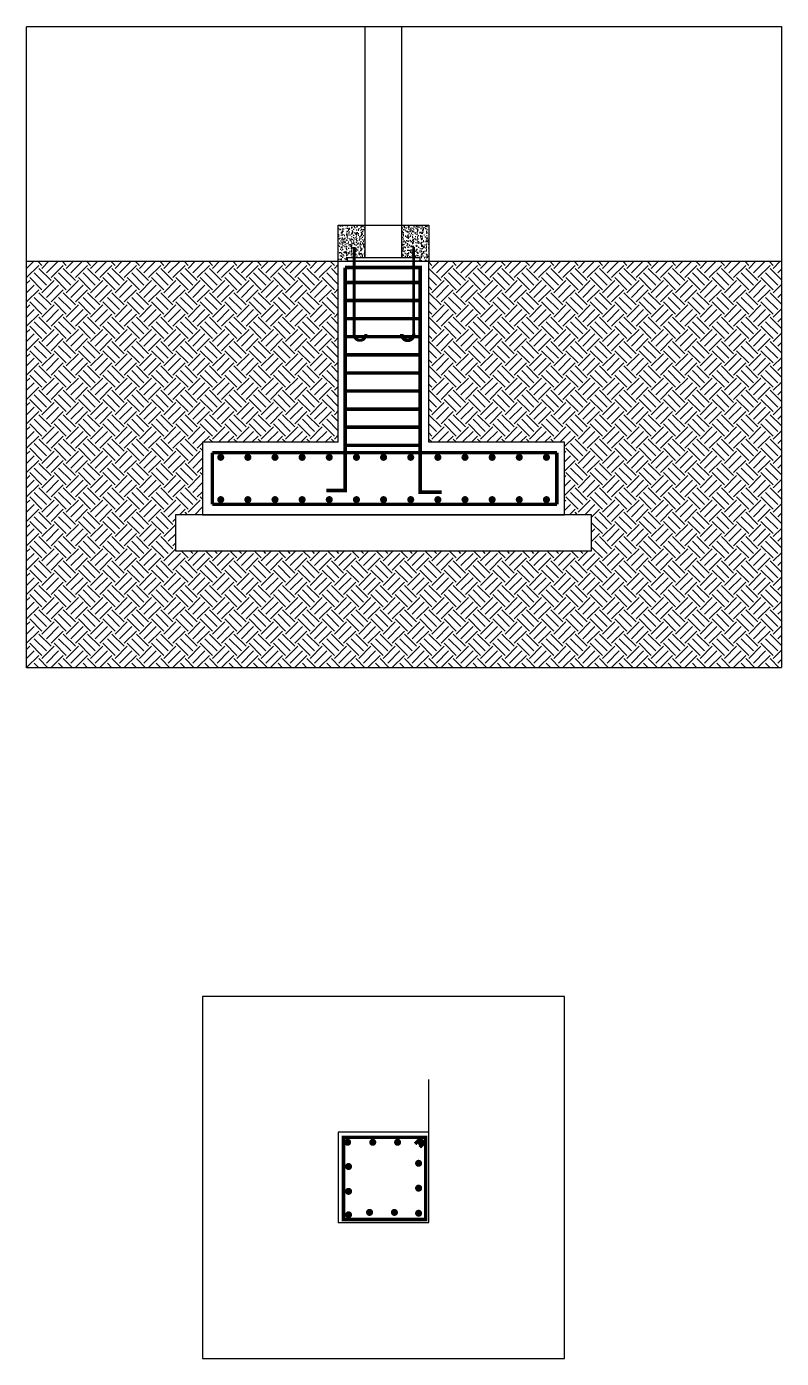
# Model space of a CAD drawing. Extents: x 28691 to 190833, y -3655 to 80068.
# Drawn here: x 28691 to 32861, y 27386 to 34743 of the extents above; entities that cross this region are included whole.
import ezdxf

# ---------------------------------------------------------------- set-up
doc = ezdxf.new("R2010")
doc.units = 0
doc.header["$LTSCALE"] = 10
doc.header["$MEASUREMENT"] = 0
doc.linetypes.add('DASH', pattern=[0.35, 0.25, -0.1])

msp = doc.modelspace()

# ---------------------------------------------------------------- hatches: boundary and pattern name
h = msp.add_hatch()
h.set_pattern_fill('AR-CONC', color=8, scale=20, style=0)
h.set_pattern_definition([(50, (28690.588, 31201.844), (36.43693, -3.18782), [3.81, -41.91]), (355, (28690.59, 31201.844), (-7.04857, 38.21133), [3.048, -33.528]), (100.451, (28693.625, 31201.58), (29.3885, 35.02334), [3.238, -35.618]), (46.1842, (28690.59, 31212.004), (54.2158, -8.40847), [5.715, -62.865]), (96.6356, (28695.106, 31211.303), (47.48085, 49.4851), [4.857, -53.427]), (351.184, (28690.59, 31212.004), (47.4809, 49.485), [4.572, -50.292]), (21, (28695.668, 31209.464), (30.32298, -20.4531), [3.81, -41.91]), (326, (28695.67, 31209.464), (12.3604, 36.8376), [3.048, -33.528]), (71.4514, (28698.195, 31207.76), (42.6833, 16.38457), [3.238, -35.618]), (37.5, (28690.588, 31201.844), (0.61772, 16.91101), [0, -33.1216, 0, -34.036, 0, -33.655]), (7.5, (28690.588, 31201.844), (13.36393, 20.03611), [0, -19.4056, 0, -32.3596, 0, -12.827]), (327.5, (28679.26, 31201.844), (27.11812, -1.14575), [0, -12.7, 0, -39.624, 0, -52.578]), (317.5, (28674.18, 31201.844), (29.62584, 5.0853), [0, -16.51, 0, -26.3144, 0, -37.338])])
h.paths.add_polyline_path([(30412.963, 33447.061), (30462.963, 33447.061), (30462.963, 33467.061), (30561.463, 33467.061), (30561.463, 33647.061), (30412.963, 33647.061)])
h.paths.add_polyline_path([(30764.463, 33467.061), (30862.963, 33467.061), (30862.963, 33447.061), (30912.963, 33447.061), (30912.963, 33647.061), (30764.463, 33647.061)])
h = msp.add_hatch()
h.set_pattern_fill('EARTH', color=8, scale=30, angle=45, style=0)
h.set_pattern_definition([(45, (28690.59, 31201.84), (1e-14, 134.7038), [95.25, -95.25]), (45, (28665.33, 31227.1), (1e-14, 134.7038), [95.25, -95.25]), (45, (28640.07, 31252.36), (1e-14, 134.7038), [95.25, -95.25]), (135, (28640.07, 31269.2), (-134.7038, 1e-14), [95.25, -95.25]), (135, (28665.33, 31294.45), (-134.7038, 1e-14), [95.25, -95.25]), (135, (28690.59, 31319.71), (-134.7038, 1e-14), [95.25, -95.25])])
h.paths.add_polyline_path([(32861.408, 33447.061), (30912.963, 33447.061), (30912.963, 32447.061), (31662.963, 32447.061), (31662.963, 32047.061), (31812.963, 32047.061), (31812.963, 31847.061), (29512.963, 31847.061), (29512.963, 32047.061), (29662.963, 32047.061), (29662.963, 32447.061), (30412.963, 32447.061), (30412.963, 33447.061), (28690.588, 33447.061), (28690.588, 31201.844), (32861.408, 31201.844)])

# ---------------------------------------------------------------- linework, layer by layer
at = {"color": 3}
msp.add_line((30912.963, 28635.812), (30912.963, 28926.691), dxfattribs=at)
at = {"color": 1, "linetype": 'DASH'}
msp.add_lwpolyline([(28690.588, 34743.485), (32861.408, 34743.485), (32861.408, 31201.844), (28690.588, 31201.844)], close=True, dxfattribs=at)
at = {"color": 6}
for points in [[(30561.463, 33467.061), (30561.463, 34743.485)], [(30764.463, 33467.061), (30764.463, 34743.485)]]:
    msp.add_lwpolyline(points, dxfattribs=at)
at = {"color": 4}
for points in [[(30412.963, 33447.061), (30412.963, 33647.061), (30912.963, 33647.061), (30912.963, 33447.061)], [(28690.588, 33447.061), (30412.963, 33447.061)], [(30412.963, 32447.061), (30412.963, 33447.061)], [(30412.963, 33447.061), (30912.963, 33447.061)], [(30912.963, 32447.061), (30912.963, 33447.061)], [(30912.963, 33447.061), (32861.408, 33447.061)], [(29662.963, 32047.061), (31662.963, 32047.061), (31662.963, 32447.061), (30912.963, 32447.061)], [(30412.963, 32447.061), (29662.963, 32447.061), (29662.963, 32047.061)], [(31812.963, 32047.061), (29512.963, 32047.061), (29512.963, 31847.061), (31812.963, 31847.061), (31812.963, 31847.061), (31812.963, 32047.061)]]:
    msp.add_lwpolyline(points, dxfattribs=at)
at = {"color": 6}
for points, const_width in [([(30500.224, 33526.317), (30500.224, 33447.061), (30500.224, 33047.061)], 16), ([(30829.229, 33526.317), (30829.229, 33447.061), (30829.229, 33047.061)], 16), ([(30450.588, 33412.449), (30450.588, 32180.221), (30346.96, 32180.221)], 19.462), ([(30450.588, 33412.449), (30864.874, 33412.449), (30864.874, 32171.578), (30984.08, 32171.578)], 19.462), ([(30450.588, 33330.223), (30864.874, 33330.223)], 19.462), ([(30450.588, 33230.223), (30864.874, 33230.223)], 19.462), ([(30450.588, 33130.223), (30864.874, 33130.223)], 19.462), ([(30450.588, 33030.223), (30864.874, 33030.223)], 19.462), ([(30450.588, 32930.223), (30864.874, 32930.223)], 19.462), ([(30450.588, 32830.223), (30864.874, 32830.223)], 19.462), ([(30450.588, 32730.223), (30864.874, 32730.223)], 19.462), ([(30450.588, 32630.223), (30864.874, 32630.223)], 19.462), ([(30450.588, 32530.223), (30864.874, 32530.223)], 19.462), ([(29717.019, 32389.713), (31620.762, 32389.713)], 19.462), ([(29717.019, 32389.713), (29717.019, 32104.409)], 19.462), ([(30450.588, 32430.223), (30864.874, 32430.223)], 19.462), ([(31620.762, 32389.713), (31620.762, 32104.409)], 19.462), ([(29717.019, 32104.409), (31620.762, 32104.409)], 19.462), ([(30874.511, 28607.195), (30837.695, 28570.379)], 19.462), ([(30895.822, 28585.296), (30862.74, 28552.214)], 19.462)]:
    msp.add_lwpolyline(points, dxfattribs=dict(at, const_width=const_width))
msp.add_lwpolyline([(30862.963, 33447.061), (30462.963, 33447.061), (30462.963, 33467.061), (30862.963, 33467.061)], close=True, dxfattribs=at)
for points, const_width in [([(30500.224, 33047.061, 1.1042993), (30565.416, 33045.133, -1.29796623)], 16), ([(30829.229, 33047.061, -1.1042993), (30764.038, 33045.133, 1.29796623)], 19.462)]:
    msp.add_lwpolyline(points, format="xyb", dxfattribs=dict(at, const_width=const_width))
at = {"color": 6, "const_width": 19.462}
for points in [[(29753.427, 32363.928, -1), (29772.888, 32363.928, -1)], [(29903.427, 32363.928, -1), (29922.888, 32363.928, -1)], [(30053.427, 32363.928, -1), (30072.888, 32363.928, -1)], [(30203.427, 32363.928, -1), (30222.888, 32363.928, -1)], [(30353.427, 32363.928, -1), (30372.888, 32363.928, -1)], [(30503.427, 32363.928, -1), (30522.888, 32363.928, -1)], [(30503.427, 32363.928, -1), (30522.888, 32363.928, -1)], [(30653.427, 32363.928, -1), (30672.888, 32363.928, -1)], [(30803.427, 32363.928, -1), (30822.888, 32363.928, -1)], [(30953.427, 32363.928, -1), (30972.888, 32363.928, -1)], [(31103.427, 32363.928, -1), (31122.888, 32363.928, -1)], [(31253.427, 32363.928, -1), (31272.888, 32363.928, -1)], [(31403.427, 32363.928, -1), (31422.888, 32363.928, -1)], [(31403.427, 32363.928, -1), (31422.888, 32363.928, -1)], [(31553.427, 32363.928, -1), (31572.888, 32363.928, -1)], [(29753.427, 32130.194, 1), (29772.888, 32130.194, 1)], [(29903.427, 32130.194, 1), (29922.888, 32130.194, 1)], [(30053.427, 32130.194, 1), (30072.888, 32130.194, 1)], [(30203.427, 32130.194, 1), (30222.888, 32130.194, 1)], [(30353.427, 32130.194, 1), (30372.888, 32130.194, 1)], [(30503.427, 32130.194, 1), (30522.888, 32130.194, 1)], [(30503.427, 32130.194, 1), (30522.888, 32130.194, 1)], [(30653.427, 32130.194, 1), (30672.888, 32130.194, 1)], [(30803.427, 32130.194, 1), (30822.888, 32130.194, 1)], [(30953.427, 32130.194, 1), (30972.888, 32130.194, 1)], [(31103.427, 32130.194, 1), (31122.888, 32130.194, 1)], [(31253.427, 32130.194, 1), (31272.888, 32130.194, 1)], [(31403.427, 32130.194, 1), (31422.888, 32130.194, 1)], [(31403.427, 32130.194, 1), (31422.888, 32130.194, 1)], [(31553.427, 32130.194, 1), (31572.888, 32130.194, 1)], [(30454.871, 28579.611, 1), (30474.333, 28579.611, 1)], [(30593.538, 28579.611, 1), (30613, 28579.611, 1)], [(30730.876, 28579.611, 1), (30750.338, 28579.611, 1)], [(30860.385, 28579.611, 1), (30879.847, 28579.611, 1)], [(30856.761, 28453.725, -1), (30856.761, 28473.187, -1)], [(30469.481, 28455.554, -1), (30469.481, 28436.092, -1)], [(30469.481, 28318.215, -1), (30469.481, 28298.754, -1)], [(30856.761, 28316.387, -1), (30856.761, 28335.849, -1)], [(30469.481, 28188.706, -1), (30469.481, 28169.245, -1)], [(30595.366, 28192.33, 1), (30575.904, 28192.33, 1)], [(30732.704, 28192.33, 1), (30713.242, 28192.33, 1)], [(30856.761, 28177.721, -1), (30856.761, 28197.182, -1)]]:
    msp.add_lwpolyline(points, format="xyb", close=True, dxfattribs=at)
at = {"color": 4}
for points in [[(29662.963, 27385.812), (31662.963, 27385.812), (31662.963, 29385.812), (29662.963, 29385.812)], [(30412.963, 28135.812), (30912.963, 28135.812), (30912.963, 28635.812), (30412.963, 28635.812)]]:
    msp.add_lwpolyline(points, close=True, dxfattribs=at)
at = {"color": 6, "const_width": 19.462}
msp.add_lwpolyline([(30441.896, 28607.195), (30895.822, 28607.195), (30895.822, 28153.269), (30441.896, 28153.269)], close=True, dxfattribs=at)

doc.saveas('drawing.dxf')
